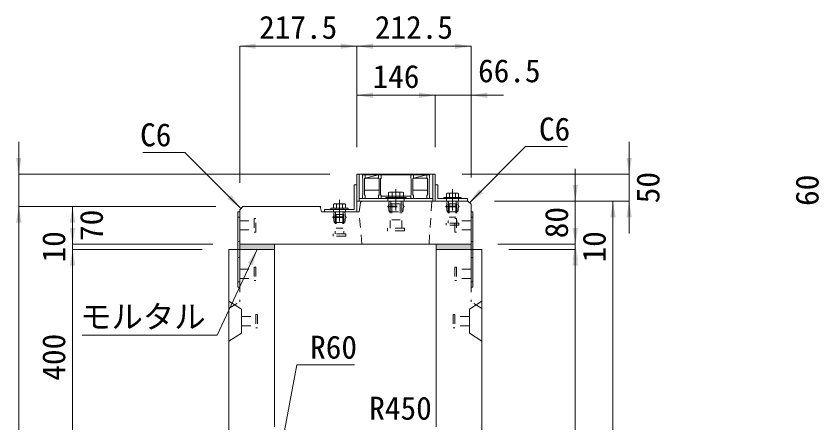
# Model space of a CAD drawing. Units: millimetres at full size. Extents: x -1934 to 78146, y -143454 to -112471.
# Drawn here: x 16768 to 18260, y -135176 to -134421 of the extents above; entities that cross this region are included whole.
import ezdxf
from ezdxf.enums import TextEntityAlignment as Align

# ---------------------------------------------------------------- set-up
doc = ezdxf.new("R2010")
doc.units = ezdxf.units.MM
doc.header["$LTSCALE"] = 23
for name, pattern in [('CHAIN', [18.5, 12, -1.5, 3.5, -1.5]), ('USER2', [1.35, 0.75, -0.6]), ('USER3', [1.35, 0.75, -0.6])]:
    doc.linetypes.add(name, pattern=pattern)
for name, color, linetype, lineweight in [('インサート', 92, 'USER2', 9), ('グレーチング', 7, 'Continuous', 9), ('ジョイント', 7, 'Continuous', 5), ('モルタル', 7, 'Continuous', 13), ('作業エリア', 11, 'Continuous', 13), ('受枠', 3, 'Continuous', 13), ('寸法線', 7, 'Continuous', 13), ('引出線', 4, 'Continuous', 13), ('本体', 2, 'Continuous', 13), ('ｲﾝｻｰﾄ', 3, 'USER3', 5)]:
    doc.layers.add(name, color=color, linetype=linetype, lineweight=lineweight)
doc.layers.add('ハッチング_モルタル', color=30, linetype='Continuous')
doc.styles.add('ＭＳ ゴシック', font='')
doc.styles.get('ＭＳ ゴシック').set_extended_font_data('MS Gothic')

# ---------------------------------------------------------------- blocks, each defined once
blk = doc.blocks.new('filled_arrow')
at = {"color": 0, "linetype": 'Continuous', "lineweight": -2}
blk.add_solid([(7.5, 1.25), (0, 0), (7.5, -1.25)], dxfattribs=at)

msp = doc.modelspace()

# ---------------------------------------------------------------- hatches: boundary and pattern name
at = {"layer": 'ハッチング_モルタル'}
for points in [[(17183.15, -134844.27), (17183.15, -134854.27), (17248.15, -134854.27), (17248.15, -134844.27)], [(17548.15, -134844.27), (17548.15, -134854.27), (17613.15, -134854.27), (17613.15, -134844.27)]]:
    msp.add_hatch(color=256, dxfattribs=at).paths.add_polyline_path(points)

# ---------------------------------------------------------------- linework, layer by layer
at = {"layer": 'インサート', "linetype": 'Continuous', "lineweight": 13}
for p, q in [((17461.66, -134747.47), (17459.8, -134748.31)), ((17485.64, -134747.47), (17461.66, -134747.47)), ((17485.64, -134747.47), (17487.5, -134748.31)), ((17459.8, -134748.31), (17459.8, -134757.47)), ((17487.5, -134757.47), (17459.8, -134757.47)), ((17487.5, -134748.31), (17487.5, -134757.47)), ((17569.17, -134749.47), (17567.7, -134750.31)), ((17567.7, -134750.31), (17567.7, -134757.47)), ((17567.7, -134757.47), (17589.6, -134757.47)), ((17569.17, -134749.47), (17588.13, -134749.47)), ((17588.13, -134749.47), (17589.6, -134750.31)), ((17589.6, -134750.31), (17589.6, -134757.47)), ((17359.17, -134769.47), (17357.7, -134770.31)), ((17357.7, -134770.31), (17357.7, -134777.47)), ((17357.7, -134777.47), (17379.6, -134777.47)), ((17359.17, -134769.47), (17378.13, -134769.47)), ((17378.13, -134769.47), (17379.6, -134770.31)), ((17379.6, -134770.31), (17379.6, -134777.47))]:
    msp.add_line(p, q, dxfattribs=at)
at = {"layer": 'インサート', "linetype": 'Continuous'}
for p, q in [((17492.65, -134757.47), (17454.65, -134757.47)), ((17454.65, -134757.47), (17454.65, -134759.77)), ((17492.65, -134759.77), (17454.65, -134759.77)), ((17492.65, -134757.47), (17492.65, -134759.77)), ((17562.65, -134757.47), (17594.65, -134757.47)), ((17562.65, -134757.47), (17562.65, -134759.77)), ((17562.65, -134759.77), (17594.65, -134759.77)), ((17594.65, -134757.47), (17594.65, -134759.77)), ((17352.65, -134777.47), (17384.65, -134777.47)), ((17352.65, -134777.47), (17352.65, -134779.77)), ((17384.65, -134777.47), (17384.65, -134779.77)), ((17352.65, -134779.77), (17384.65, -134779.77))]:
    msp.add_line(p, q, dxfattribs=at)
at = {"layer": 'インサート'}
for p, q in [((17464.65, -134757.47), (17464.65, -134759.77)), ((17482.65, -134757.47), (17482.65, -134759.77)), ((17571.65, -134757.47), (17571.65, -134759.77)), ((17585.65, -134757.47), (17585.65, -134759.77)), ((17361.65, -134777.47), (17361.65, -134779.77)), ((17375.65, -134777.47), (17375.65, -134779.77)), ((17458.65, -134773.52), (17488.65, -134773.52)), ((17458.65, -134773.52), (17458.65, -134775.02)), ((17458.65, -134775.02), (17488.65, -134775.02)), ((17459.9, -134773.52), (17461.15, -134764.27)), ((17459.9, -134775.02), (17461.15, -134784.27)), ((17461.15, -134764.27), (17486.15, -134764.27)), ((17462.75, -134769.27), (17484.55, -134769.27)), ((17462.75, -134769.27), (17462.75, -134814.77)), ((17464.2, -134764.27), (17464.2, -134769.27)), ((17465.65, -134769.27), (17465.65, -134799.27)), ((17481.65, -134769.27), (17481.65, -134799.27)), ((17483.1, -134764.27), (17483.1, -134769.27)), ((17484.55, -134769.27), (17484.55, -134814.77)), ((17487.4, -134773.52), (17486.15, -134764.27)), ((17487.4, -134775.02), (17486.15, -134784.27)), ((17488.65, -134773.52), (17488.65, -134775.02)), ((17566.15, -134773.52), (17591.15, -134773.52)), ((17566.15, -134773.52), (17566.15, -134775.02)), ((17566.15, -134775.02), (17591.15, -134775.02)), ((17567.4, -134773.52), (17568.65, -134764.27)), ((17567.4, -134775.02), (17568.65, -134784.27)), ((17568.65, -134764.27), (17588.65, -134764.27)), ((17570.4, -134769.27), (17586.9, -134769.27)), ((17570.4, -134769.27), (17570.4, -134805.27)), ((17571.53, -134764.27), (17571.53, -134769.27)), ((17572.65, -134769.27), (17572.65, -134794.27)), ((17584.65, -134769.27), (17584.65, -134794.27)), ((17585.78, -134764.27), (17585.78, -134769.27)), ((17586.9, -134769.27), (17586.9, -134805.27)), ((17589.9, -134773.52), (17588.65, -134764.27)), ((17589.9, -134775.02), (17588.65, -134784.27)), ((17591.15, -134773.52), (17591.15, -134775.02)), ((17357.4, -134793.52), (17358.65, -134784.27)), ((17358.65, -134784.27), (17378.65, -134784.27)), ((17360.4, -134789.27), (17376.9, -134789.27)), ((17360.4, -134789.27), (17360.4, -134825.27)), ((17361.53, -134784.27), (17361.53, -134789.27)), ((17362.65, -134789.27), (17362.65, -134814.27)), ((17374.65, -134789.27), (17374.65, -134814.27)), ((17375.78, -134784.27), (17375.78, -134789.27)), ((17376.9, -134789.27), (17376.9, -134825.27)), ((17379.9, -134793.52), (17378.65, -134784.27)), ((17461.15, -134784.27), (17486.15, -134784.27)), ((17568.65, -134784.27), (17588.65, -134784.27)), ((17183.15, -134800.77), (17210.15, -134800.77)), ((17183.15, -134800.77), (17183.15, -134817.77)), ((17213.15, -134796.77), (17210.15, -134796.77)), ((17210.15, -134796.77), (17210.15, -134821.77)), ((17213.15, -134821.77), (17213.15, -134796.77)), ((17356.15, -134793.52), (17381.15, -134793.52)), ((17356.15, -134793.52), (17356.15, -134795.02)), ((17356.15, -134795.02), (17381.15, -134795.02)), ((17357.4, -134795.02), (17358.65, -134804.27)), ((17358.65, -134804.27), (17378.65, -134804.27)), ((17379.9, -134795.02), (17378.65, -134804.27)), ((17381.15, -134793.52), (17381.15, -134795.02)), ((17465.65, -134799.27), (17481.65, -134799.27)), ((17566.65, -134809.27), (17566.65, -134805.27)), ((17590.65, -134805.27), (17566.65, -134805.27)), ((17572.65, -134794.27), (17584.65, -134794.27)), ((17583.15, -134796.77), (17586.15, -134796.77)), ((17583.15, -134821.77), (17583.15, -134796.77)), ((17586.15, -134796.77), (17586.15, -134821.77)), ((17613.15, -134800.77), (17586.15, -134800.77)), ((17590.65, -134805.27), (17590.65, -134809.27)), ((17613.15, -134800.77), (17613.15, -134817.77)), ((17183.15, -134817.77), (17210.15, -134817.77)), ((17210.15, -134821.77), (17213.15, -134821.77)), ((17362.65, -134814.27), (17374.65, -134814.27)), ((17457.65, -134819.27), (17457.65, -134814.77)), ((17489.65, -134814.77), (17457.65, -134814.77)), ((17489.65, -134819.27), (17457.65, -134819.27)), ((17489.65, -134814.77), (17489.65, -134819.27)), ((17590.65, -134809.27), (17566.65, -134809.27)), ((17586.15, -134821.77), (17583.15, -134821.77)), ((17613.15, -134817.77), (17586.15, -134817.77)), ((17356.65, -134829.27), (17356.65, -134825.27)), ((17380.65, -134825.27), (17356.65, -134825.27)), ((17380.65, -134829.27), (17356.65, -134829.27)), ((17380.65, -134825.27), (17380.65, -134829.27))]:
    msp.add_line(p, q, dxfattribs=at)
at = {"layer": 'インサート', "linetype": 'Continuous', "lineweight": 5}
for p, q in [((17466.73, -134748.31), (17466.73, -134757.47)), ((17480.58, -134748.31), (17480.58, -134757.47)), ((17573.18, -134750.31), (17573.18, -134757.47)), ((17584.13, -134750.31), (17584.13, -134757.47)), ((17363.18, -134770.31), (17363.18, -134777.47)), ((17374.13, -134770.31), (17374.13, -134777.47))]:
    msp.add_line(p, q, dxfattribs=at)
for centre, radius, start, end in [((17463.26, -134754.97), 7.5, 62.50883, 117.49117), ((17473.65, -134776.2), 28.73, 76.05376, 103.94624), ((17484.04, -134754.97), 7.5, 62.50883, 117.49117), ((17570.44, -134754.32), 4.85, 55.61575, 124.38425), ((17578.65, -134767.59), 18.12, 72.41205, 107.58795), ((17586.86, -134754.32), 4.85, 55.61575, 124.38425), ((17360.44, -134774.32), 4.85, 55.61575, 124.38425), ((17368.65, -134787.59), 18.12, 72.41205, 107.58795), ((17376.86, -134774.32), 4.85, 55.61575, 124.38425)]:
    msp.add_arc(centre, radius, start, end, dxfattribs=at)
at = {"layer": 'グレーチング'}
for p, q in [((17411.15, -134715.77), (17411.15, -134721.77)), ((17411.15, -134715.77), (17536.15, -134715.77)), ((17416.15, -134715.77), (17416.15, -134721.77)), ((17416.15, -134721.77), (17441.15, -134715.77)), ((17441.15, -134715.77), (17441.15, -134721.77)), ((17446.15, -134715.77), (17446.15, -134721.77)), ((17501.15, -134715.77), (17501.15, -134721.77)), ((17506.15, -134721.77), (17531.15, -134715.77)), ((17506.15, -134715.77), (17506.15, -134721.77)), ((17531.15, -134715.77), (17531.15, -134721.77)), ((17536.15, -134715.77), (17536.15, -134721.77)), ((17411.15, -134721.77), (17412.15, -134722.77)), ((17412.15, -134722.77), (17412.15, -134752.77)), ((17416.15, -134721.77), (17415.15, -134722.77)), ((17415.15, -134722.77), (17415.15, -134752.77)), ((17416.15, -134721.77), (17441.15, -134721.77)), ((17441.15, -134721.77), (17442.15, -134722.77)), ((17442.15, -134722.77), (17442.15, -134752.77)), ((17446.15, -134721.77), (17445.15, -134722.77)), ((17445.15, -134722.77), (17445.15, -134752.77)), ((17501.15, -134721.77), (17502.15, -134722.77)), ((17502.15, -134722.77), (17502.15, -134752.77)), ((17506.15, -134721.77), (17505.15, -134722.77)), ((17505.15, -134722.77), (17505.15, -134752.77)), ((17506.15, -134721.77), (17531.15, -134721.77)), ((17531.15, -134721.77), (17532.15, -134722.77)), ((17532.15, -134722.77), (17532.15, -134752.77)), ((17536.15, -134721.77), (17535.15, -134722.77)), ((17535.15, -134722.77), (17535.15, -134752.77)), ((17442.15, -134743.77), (17415.15, -134743.77)), ((17532.15, -134743.77), (17505.15, -134743.77)), ((17411.15, -134753.77), (17412.15, -134752.77)), ((17411.15, -134759.77), (17411.15, -134753.77)), ((17411.15, -134759.77), (17416.15, -134759.77)), ((17416.15, -134753.77), (17415.15, -134752.77)), ((17416.15, -134759.77), (17416.15, -134753.77)), ((17441.15, -134753.77), (17442.15, -134752.77)), ((17441.15, -134759.77), (17441.15, -134753.77)), ((17441.15, -134759.77), (17446.15, -134759.77)), ((17446.15, -134753.77), (17445.15, -134752.77)), ((17446.15, -134759.77), (17446.15, -134753.77)), ((17501.15, -134755.27), (17446.15, -134755.27)), ((17501.15, -134753.77), (17502.15, -134752.77)), ((17501.15, -134759.77), (17501.15, -134753.77)), ((17501.15, -134759.77), (17506.15, -134759.77)), ((17506.15, -134753.77), (17505.15, -134752.77)), ((17506.15, -134759.77), (17506.15, -134753.77)), ((17531.15, -134753.77), (17532.15, -134752.77)), ((17531.15, -134759.77), (17531.15, -134753.77)), ((17531.15, -134759.77), (17536.15, -134759.77)), ((17536.15, -134753.77), (17535.15, -134752.77)), ((17536.15, -134759.77), (17536.15, -134753.77))]:
    msp.add_line(p, q, dxfattribs=at)
at = {"layer": 'ジョイント'}
for p, q in [((17179.95, -134784.27), (17183.15, -134784.27)), ((17179.95, -134784.27), (17179.95, -134924.27)), ((17183.15, -134784.27), (17183.15, -134924.27)), ((17613.15, -134784.27), (17616.35, -134784.27)), ((17613.15, -134784.27), (17613.15, -134924.27)), ((17616.35, -134784.27), (17616.35, -134924.27)), ((17179.95, -134924.27), (17183.15, -134924.27)), ((17613.15, -134924.27), (17616.35, -134924.27))]:
    msp.add_line(p, q, dxfattribs=at)
at = {"layer": 'ジョイント', "linetype": 'USER2'}
for p, q in [((17179.95, -134794.27), (17183.15, -134794.27)), ((17613.15, -134794.27), (17616.35, -134794.27)), ((17179.95, -134839.27), (17183.15, -134839.27)), ((17613.15, -134839.27), (17616.35, -134839.27)), ((17179.95, -134869.27), (17183.15, -134869.27)), ((17613.15, -134869.27), (17616.35, -134869.27)), ((17179.95, -134914.27), (17183.15, -134914.27)), ((17613.15, -134914.27), (17616.35, -134914.27))]:
    msp.add_line(p, q, dxfattribs=at)
at = {"layer": 'モルタル'}
for points in [[(17183.15, -134844.27), (17248.15, -134844.27), (17248.15, -134854.27), (17183.15, -134854.27)], [(17548.15, -134844.27), (17613.15, -134844.27), (17613.15, -134854.27), (17548.15, -134854.27)]]:
    msp.add_lwpolyline(points, close=True, dxfattribs=at)
at = {"layer": '作業エリア'}
for p, q in [((17330.69, -134774.27), (17333.15, -134774.27)), ((17333.15, -134774.27), (17333.63, -134776.68)), ((17407.77, -134766.82), (17408.15, -134764.27)), ((17408.15, -134764.27), (17410.73, -134764.27))]:
    msp.add_line(p, q, dxfattribs=at)
at = {"layer": '受枠'}
for p, q in [((17400.65, -134714.27), (17546.65, -134714.27)), ((17400.65, -134714.27), (17400.65, -134764.27)), ((17405.15, -134714.27), (17405.15, -134764.27)), ((17542.15, -134714.27), (17542.15, -134764.27)), ((17546.65, -134714.27), (17546.65, -134764.27)), ((17396.15, -134779.77), (17396.15, -134734.27)), ((17396.15, -134734.27), (17400.65, -134734.27)), ((17400.65, -134734.27), (17400.65, -134784.27)), ((17551.15, -134734.27), (17546.65, -134734.27)), ((17551.15, -134759.77), (17551.15, -134734.27)), ((17405.15, -134759.77), (17542.15, -134759.77)), ((17606.65, -134759.77), (17551.15, -134759.77)), ((17606.65, -134764.27), (17606.65, -134759.77)), ((17400.65, -134764.27), (17546.65, -134764.27)), ((17546.65, -134764.27), (17606.65, -134764.27)), ((17340.65, -134784.27), (17340.65, -134779.77)), ((17340.65, -134779.77), (17396.15, -134779.77)), ((17400.65, -134784.27), (17340.65, -134784.27))]:
    msp.add_line(p, q, dxfattribs=at)
at = {"layer": '受枠', "linetype": 'CHAIN'}
for p, q in [((17473.65, -134742.02), (17473.65, -134782.02)), ((17578.65, -134742.02), (17578.65, -134782.02)), ((17368.65, -134762.02), (17368.65, -134802.02))]:
    msp.add_line(p, q, dxfattribs=at)
at = {"layer": '受枠', "linetype": 'USER2'}
for p, q in [((17458.65, -134759.77), (17458.65, -134764.27)), ((17488.65, -134759.77), (17488.65, -134764.27)), ((17567.65, -134759.77), (17567.65, -134764.27)), ((17589.65, -134759.77), (17589.65, -134764.27)), ((17357.65, -134779.77), (17357.65, -134784.27)), ((17379.65, -134779.77), (17379.65, -134784.27))]:
    msp.add_line(p, q, dxfattribs=at)
at = {"layer": '寸法線'}
for p, q in [((17183.15, -134476.59), (17400.65, -134476.59)), ((17183.15, -134730.27), (17183.15, -134476.59)), ((17400.65, -134664.27), (17400.65, -134476.59)), ((17400.65, -134476.59), (17613.15, -134476.59)), ((17400.65, -134664.27), (17400.65, -134476.59)), ((17613.15, -134720.27), (17613.15, -134476.59)), ((17400.65, -134567.82), (17546.65, -134567.82)), ((17400.65, -134664.27), (17400.65, -134567.82)), ((17486.65, -134567.82), (17673.15, -134567.82)), ((17546.65, -134664.27), (17546.65, -134567.82)), ((17546.65, -134664.27), (17546.65, -134567.82)), ((17613.15, -134720.27), (17613.15, -134567.82)), ((16772.59, -134834.27), (16772.59, -134654.27)), ((17906.91, -134824.27), (17906.91, -134654.27)), ((17350.65, -134714.27), (16772.59, -134714.27)), ((17596.65, -134714.27), (17906.91, -134714.27)), ((17806.91, -134904.27), (17806.91, -134704.27)), ((17806.91, -134904.27), (17806.91, -134704.27)), ((17139.15, -134774.27), (16772.59, -134774.27)), ((16772.59, -135904.27), (16772.59, -134774.27)), ((17139.15, -134774.27), (16772.59, -134774.27)), ((16872.58, -134844.27), (16872.58, -134774.27)), ((17139.15, -134774.27), (16872.58, -134774.27)), ((17656.65, -134764.27), (17806.91, -134764.27)), ((17656.65, -134764.27), (17876.91, -134764.27)), ((17656.65, -134764.27), (17806.91, -134764.27)), ((17657.15, -134764.27), (17906.91, -134764.27)), ((17876.91, -135904.27), (17876.91, -134764.27)), ((16872.58, -134914.27), (16872.58, -134784.27)), ((17806.91, -134784.27), (17806.91, -134914.27)), ((17133.15, -134844.27), (16872.58, -134844.27)), ((17133.15, -134844.27), (16872.58, -134844.27)), ((17663.15, -134844.27), (17806.91, -134844.27)), ((17663.15, -134844.27), (17806.91, -134844.27)), ((17663.15, -134844.27), (17806.91, -134844.27)), ((17113.15, -134854.27), (16872.58, -134854.27)), ((16872.59, -134854.27), (16872.59, -135254.27)), ((17113.15, -134854.27), (16872.59, -134854.27)), ((17683.15, -134854.27), (17806.91, -134854.27)), ((17683.15, -134854.27), (17806.91, -134854.27)), ((17806.91, -135904.27), (17806.91, -134854.27))]:
    msp.add_line(p, q, dxfattribs=at)
at = {"layer": '引出線'}
for points in [[(17610.15, -134767.27), (17714.32, -134663.1), (17792.31, -134663.1)], [(17185.43, -134777.99), (17081.26, -134673.82), (17003.27, -134673.82)], [(17215.65, -134854.27), (17141.26, -135013.22), (16890.35, -135013.22)], [(17261.08, -135220.95), (17289.07, -135068.17), (17396.76, -135068.17)]]:
    msp.add_lwpolyline(points, dxfattribs=at)
at = {"layer": '本体'}
for p, q in [((17183.15, -134780.27), (17189.15, -134774.27)), ((17189.15, -134774.27), (17330.69, -134774.27)), ((17333.63, -134776.68), (17335.15, -134784.27)), ((17407.77, -134766.82), (17405.15, -134784.27)), ((17410.73, -134764.27), (17607.15, -134764.27)), ((17607.15, -134764.27), (17613.15, -134770.27)), ((17613.15, -134770.27), (17613.15, -134844.27)), ((17183.15, -134780.27), (17183.15, -134844.27)), ((17335.15, -134784.27), (17405.15, -134784.27)), ((17183.15, -134844.27), (17613.15, -134844.27)), ((17183.15, -134854.27), (17248.15, -134854.27)), ((17548.15, -134854.27), (17613.15, -134854.27))]:
    msp.add_line(p, q, dxfattribs=at)
at = {"layer": '本体', "linetype": 'USER2', "lineweight": 15}
for p, q in [((17535.15, -134844.27), (17540.15, -134764.27)), ((17410.15, -134844.27), (17405.15, -134784.27))]:
    msp.add_line(p, q, dxfattribs=at)
at = {"layer": '本体', "lineweight": 20}
for p, q in [((17163.15, -134854.27), (17163.15, -135904.27)), ((17248.15, -134854.27), (17163.15, -134854.27)), ((17248.15, -135183.74), (17248.15, -134854.27)), ((17548.15, -135183.74), (17548.15, -134854.27)), ((17633.15, -134854.27), (17548.15, -134854.27)), ((17633.15, -135904.27), (17633.15, -134854.27))]:
    msp.add_line(p, q, dxfattribs=at)
at = {"layer": '本体', "linetype": 'USER3', "lineweight": 5}
for p, q in [((17183.15, -134854.27), (17183.15, -134951.27)), ((17613.15, -134854.27), (17613.15, -134951.27)), ((17163.15, -134963.77), (17183.15, -134951.27)), ((17633.15, -134963.77), (17613.15, -134951.27))]:
    msp.add_line(p, q, dxfattribs=at)
at = {"layer": '本体', "lineweight": 5}
for p, q in [((17163.15, -134950.27), (17186.35, -134964.77)), ((17633.15, -134950.27), (17609.95, -134964.77)), ((17186.35, -134964.77), (17186.35, -135009.77)), ((17609.95, -134964.77), (17609.95, -135009.77)), ((17163.15, -135024.27), (17186.35, -135009.77)), ((17633.15, -135024.27), (17609.95, -135009.77))]:
    msp.add_line(p, q, dxfattribs=at)
at = {"layer": '本体'}
for centre, start, end in [((17330.69, -134777.27), 11.30993, 90), ((17410.73, -134767.27), 90, 171.46923)]:
    msp.add_arc(centre, 3, start, end, dxfattribs=at)
at = {"layer": 'ｲﾝｻｰﾄ'}
for p, q in [((17183.15, -134890.77), (17210.15, -134890.77)), ((17210.15, -134886.77), (17210.15, -134911.77)), ((17210.15, -134886.77), (17213.15, -134886.77)), ((17213.15, -134886.77), (17213.15, -134911.77)), ((17583.15, -134886.77), (17583.15, -134911.77)), ((17586.15, -134886.77), (17583.15, -134886.77)), ((17586.15, -134886.77), (17586.15, -134911.77)), ((17613.15, -134890.77), (17586.15, -134890.77)), ((17183.15, -134907.77), (17210.15, -134907.77)), ((17210.15, -134911.77), (17213.15, -134911.77)), ((17586.15, -134911.77), (17583.15, -134911.77)), ((17613.15, -134907.77), (17586.15, -134907.77)), ((17186.35, -134978.77), (17213.35, -134978.77)), ((17186.35, -134978.77), (17186.35, -134995.77)), ((17213.35, -134974.77), (17213.35, -134999.77)), ((17213.35, -134974.77), (17216.35, -134974.77)), ((17216.35, -134974.77), (17216.35, -134999.77)), ((17579.95, -134974.77), (17579.95, -134999.77)), ((17582.95, -134974.77), (17579.95, -134974.77)), ((17582.95, -134974.77), (17582.95, -134999.77)), ((17609.95, -134978.77), (17582.95, -134978.77)), ((17609.95, -134978.77), (17609.95, -134995.77)), ((17186.35, -134995.77), (17213.35, -134995.77)), ((17213.35, -134999.77), (17216.35, -134999.77)), ((17582.95, -134999.77), (17579.95, -134999.77)), ((17609.95, -134995.77), (17582.95, -134995.77))]:
    msp.add_line(p, q, dxfattribs=at)

# ---------------------------------------------------------------- block references
at = {"layer": '寸法線', "xscale": 4, "yscale": 4}
for p in [(17183.15, -134476.59), (17400.65, -134476.59), (17400.65, -134567.82), (17613.15, -134567.82)]:
    msp.add_blockref('filled_arrow', p, dxfattribs=at)
for p, rotation in [((17400.65, -134476.59), 180), ((17613.15, -134476.59), 180), ((17546.65, -134567.82), 180), ((17546.65, -134567.82), 180), ((16772.59, -134714.27), 90), ((17906.91, -134714.27), 90), ((17806.91, -134764.27), 90), ((17806.91, -134764.27), 90), ((16772.59, -134774.27), 270), ((16772.59, -134774.27), 270), ((16872.58, -134774.27), 270), ((17876.91, -134764.27), 270), ((17906.91, -134764.27), 270), ((16872.58, -134844.27), 90), ((16872.58, -134844.27), 90), ((17806.91, -134844.27), 90), ((17806.91, -134844.27), 270), ((17806.91, -134844.27), 270), ((16872.58, -134854.27), 270), ((16872.59, -134854.27), 270), ((17806.91, -134854.27), 270), ((17806.91, -134854.27), 270)]:
    msp.add_blockref('filled_arrow', p, dxfattribs=dict(at, rotation=rotation))
at = {"layer": '引出線', "xscale": 4, "yscale": 4}
for p, rotation in [((17610.15, -134767.27), 45), ((17185.43, -134777.99), 135), ((17215.65, -134854.27), 244.9)]:
    msp.add_blockref('filled_arrow', p, dxfattribs=dict(at, rotation=rotation))

# ---------------------------------------------------------------- texts
at = {"layer": '寸法線', "style": 'ＭＳ ゴシック'}
for s, p in [('217.5', (17291.9, -134441.59)), ('212.5', (17506.9, -134441.59)), ('66.5', (17684.32, -134522.29)), ('146', (17473.65, -134532.82))]:
    msp.add_text(s, height=42.72, dxfattribs=at).set_placement(p, align=Align.MIDDLE_CENTER)
for s, p in [('50', (17941.91, -134739.27)), ('60', (18237.59, -134744.27)), ('70', (16907.58, -134809.27)), ('80', (17771.91, -134804.27)), ('80', (17771.91, -134804.27)), ('10', (16837.58, -134849.27)), ('10', (17841.91, -134849.27)), ('400', (16837.59, -135054.27))]:
    msp.add_text(s, height=42.72, rotation=90, dxfattribs=at).set_placement(p, align=Align.MIDDLE_CENTER)
at = {"layer": '引出線', "style": 'ＭＳ ゴシック'}
for s, p in [('C6', (17739.32, -134609.1)), ('R60', (17314.07, -135014.17)), ('R450', (17423.94, -135127.55))]:
    msp.add_text(s, height=42.72, dxfattribs=at).set_placement(p, align=Align.TOP_LEFT)
msp.add_text('C6', height=42.72, dxfattribs=at).set_placement((17056.26, -134619.82), align=Align.TOP_RIGHT)
msp.add_text('モルタル', height=42.72, dxfattribs=at).set_placement((17003.3, -134957.62), align=Align.TOP_CENTER)

doc.saveas('drawing.dxf')
